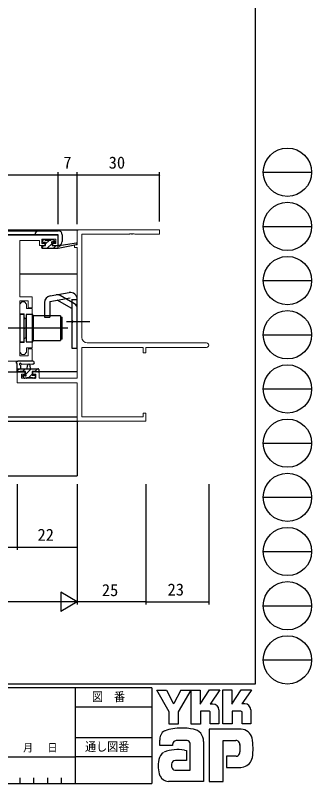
# Model space of a CAD drawing. Units: millimetres, scale not verified. Extents: x -1107 to 397, y -282 to 282.
# Drawn here: x 288.6 to 396.8, y -282.1 to -1.4 of the extents above; entities that cross this region are included whole.
import ezdxf
from ezdxf.enums import TextEntityAlignment as Align

# ---------------------------------------------------------------- set-up
doc = ezdxf.new("R2010")
doc.units = ezdxf.units.MM
doc.header["$LTSCALE"] = 2
doc.layers.add('0-2_YKK_11', color=7, linetype='Continuous', lineweight=18)
for name, color, linetype in [('0-3_YKK_12', 2, 'Continuous'), ('0-4_YKK_13', 4, 'Continuous'), ('0-6_YKK_D', 6, 'Continuous'), ('0-7_YKK_ZWAK', 7, 'Continuous')]:
    doc.layers.add(name, color=color, linetype=linetype)
doc.styles.add('ＭＳ ゴシック', font='')
doc.styles.get('ＭＳ ゴシック').set_extended_font_data('MS Gothic')

msp = doc.modelspace()

# ---------------------------------------------------------------- linework, layer by layer
at = {"layer": '0-2_YKK_11'}
msp.add_line((358.413, -121.07), (314.858, -121.07), dxfattribs=at)
for points in [[(312.858, -119.07), (312.858, -81.33), (330.27, -81.33), (330.453, -81.21), (331.003, -81.21), (331.186, -81.33), (331.27, -81.33), (331.453, -81.21), (332.003, -81.21), (332.186, -81.33), (341.228, -81.33), (341.228, -79.7), (311.228, -79.7), (311.228, -85.2), (310.228, -85.2), (310.228, -86.2), (311.228, -86.2)], [(304.228, -81.7), (234.228, -81.7)], [(293.228, -125.77), (290.228, -125.77), (290.228, -105.7), (293.228, -105.7), (293.228, -108.2), (294.728, -108.2), (294.728, -104.2), (290.228, -104.2), (290.228, -83.63), (297.428, -83.63), (297.428, -84.43), (297.428, -85.5), (299.328, -85.5), (299.328, -84.7), (298.228, -84.7), (298.228, -83.2), (303.428, -83.2), (303.428, -84.7), (302.328, -84.7), (302.328, -85.5), (304.228, -85.5), (304.228, -81.7)], [(311.228, -86.2), (311.228, -133.97), (297.328, -133.97), (297.328, -131.7), (295.028, -131.7), (295.028, -132.5), (296.128, -132.5), (296.128, -133.97), (290.858, -133.97), (290.858, -132.5), (292.028, -132.5), (292.028, -131.7), (289.228, -131.7), (289.228, -135.6), (311.228, -135.6), (311.228, -149.7), (336.228, -149.7), (336.228, -146.7), (335.328, -146.7), (335.328, -148.07), (312.858, -148.07), (312.858, -122.7), (335.328, -122.7), (335.328, -124.7), (336.228, -124.7), (336.228, -122.7), (358.413, -122.7)], [(252.228, -127.7), (294.728, -127.7), (294.728, -123.2), (293.228, -123.2), (293.228, -125.77)]]:
    msp.add_lwpolyline(points, dxfattribs=at)
msp.add_lwpolyline([(294.728, -108.524), (294.728, -122.874), (292.728, -122.874), (292.728, -124.499), (291.928, -125.299), (291.028, -125.299), (290.228, -124.499), (290.228, -120.899), (291.828, -120.899), (291.828, -116.158), (291.948, -115.974), (291.948, -115.424), (291.828, -115.241), (291.828, -110.499), (290.228, -110.499), (290.228, -106.899), (291.028, -106.099), (291.928, -106.099), (292.728, -106.899), (292.728, -108.524)], close=True, dxfattribs=at)
for centre, radius, start, end in [((314.858, -119.07), 2, 180.00001, 269.99999), ((358.413, -121.885), 0.815, 269.99999, 90.00001)]:
    msp.add_arc(centre, radius, start, end, dxfattribs=at)
at = {"layer": '0-3_YKK_12'}
for p, q in [((162.655, -79.7), (311.528, -79.7)), ((311.228, -95.9), (290.228, -95.9)), ((281.737, -131.7), (292.328, -131.7)), ((311.228, -131.7), (294.728, -131.7)), ((279.2, -148.07), (311.228, -148.07)), ((279, -149.7), (311.528, -149.7)), ((311.228, -149.7), (311.228, -169.7)), ((255.982, -169.7), (311.228, -169.7))]:
    msp.add_line(p, q, dxfattribs=at)
at = {"layer": '0-4_YKK_13'}
for p, q in [((282.23, -80.08), (304.23, -80.08)), ((304.23, -81.58), (280.73, -81.58)), ((298.528, -83.747), (298.975, -83.3)), ((298.528, -84.1), (298.528, -83.6)), ((298.828, -83.3), (299.328, -83.3)), ((299.528, -83.5), (301.528, -83.5)), ((299.628, -84.892), (301.02, -83.5)), ((301.728, -83.3), (302.328, -83.3)), ((302.384, -84.381), (302.959, -83.806)), ((302.54, -83.388), (303.04, -83.888)), ((304.23, -85.48), (304.23, -81.58)), ((305.73, -81.58), (305.73, -83.98)), ((298.228, -86.2), (298.228, -85.8)), ((298.239, -86.281), (299.02, -85.5)), ((298.528, -85.5), (299.628, -85.5)), ((298.528, -86.5), (304.226, -86.5)), ((300.265, -86.5), (302.009, -84.756)), ((302.828, -84.4), (302.489, -84.4)), ((302.51, -86.5), (303.51, -85.5)), ((304.226, -86.5), (310.987, -85.094)), ((304.226, -85.5), (304.313, -85.486)), ((304.226, -86.5), (304.226, -85.5)), ((305.34, -85.326), (310.882, -84.503)), ((301.294, -103.908), (308.294, -102.673)), ((310.228, -106.807), (304.921, -103.743)), ((299.228, -106.37), (299.228, -111.7)), ((301.228, -105.95), (308.641, -104.643)), ((301.228, -105.95), (301.228, -111.7)), ((309.228, -108.539), (303.921, -105.475)), ((309.228, -105.135), (309.228, -112.7)), ((309.228, -105.2), (311.228, -105.2)), ((311.228, -122.95), (311.228, -105.135)), ((291.728, -110.701), (290.228, -110.701)), ((290.228, -110.701), (290.228, -120.701)), ((291.728, -110.701), (291.728, -120.701)), ((292.528, -112.101), (292.228, -112.101)), ((292.528, -119.301), (292.528, -112.101)), ((299.228, -111.7), (301.228, -111.7)), ((305.128, -111.201), (305.128, -120.201)), ((305.728, -119.701), (305.728, -111.701)), ((295.128, -112.701), (295.028, -112.701)), ((305.228, -112.701), (305.128, -112.701)), ((307.228, -113.2), (315.858, -113.2)), ((309.628, -113.1), (309.228, -112.7)), ((309.628, -113.3), (309.228, -113.7)), ((309.228, -113.7), (309.228, -122.95)), ((309.628, -113.1), (309.628, -113.3)), ((307.728, -115.7), (285.298, -115.7)), ((290.228, -120.701), (291.728, -120.701)), ((292.528, -119.301), (292.228, -119.301)), ((295.128, -120.201), (305.128, -120.201)), ((305.228, -118.701), (305.128, -118.701)), ((309.228, -122.95), (311.228, -122.95)), ((289.228, -131.4), (289.228, -128.72)), ((294.956, -127.7), (289.794, -127.7)), ((294.956, -128.9), (290.995, -128.903)), ((289.228, -131.213), (289.941, -130.5)), ((289.228, -130.5), (296.828, -130.5)), ((290.128, -131.7), (289.528, -131.7)), ((290.428, -129.32), (290.428, -130.5)), ((291.186, -131.5), (292.186, -130.5)), ((292.359, -132.572), (294.431, -130.5)), ((292.928, -130.5), (293.03, -129.356)), ((294.128, -130.5), (294.026, -129.356)), ((295.676, -131.5), (296.676, -130.5)), ((296.828, -131.7), (296.228, -131.7)), ((297.128, -130.8), (297.128, -131.4)), ((291.816, -133.912), (291.316, -133.412)), ((291.417, -133.514), (292, -132.931)), ((291.528, -132.9), (291.867, -132.9)), ((292.628, -134), (292.028, -134)), ((294.928, -133.8), (292.828, -133.8)), ((293.376, -133.8), (294.728, -132.448)), ((295.628, -134), (295.128, -134)), ((295.421, -134), (295.928, -133.493)), ((295.928, -133.2), (295.928, -133.7))]:
    msp.add_line(p, q, dxfattribs=at)
for points in [[(299.628, -85.5), (299.628, -84.4), (298.828, -84.4)], [(302.028, -84.861), (302.028, -85.5), (304.226, -85.5)], [(305.128, -111.201), (295.128, -111.201), (295.128, -120.201)], [(305.728, -119.701), (305.228, -119.701), (305.228, -111.701), (305.728, -111.701)], [(295.128, -118.701), (295.028, -118.701), (295.028, -112.701)], [(292.328, -132.439), (292.328, -131.5), (290.328, -131.5)], [(296.028, -131.5), (294.728, -131.5), (294.728, -132.9), (295.628, -132.9)]]:
    msp.add_lwpolyline(points, dxfattribs=at)
msp.add_lwpolyline([(292.528, -110.751), (292.528, -120.651), (295.028, -120.651), (295.028, -110.751)], close=True, dxfattribs=at)
for centre, radius, start, end in [((297.23, -81.58), 1.5, 90, 180), ((304.23, -81.58), 1.5, 0, 90), ((298.828, -83.6), 0.3, 90, 180), ((298.828, -84.1), 0.3, 180, 270), ((299.328, -83.5), 0.2, 0, 90), ((301.728, -83.5), 0.2, 90, 180), ((302.028, -84.4), 0.25, 33.05573, 236.94427), ((302.328, -83.6), 0.3, 45, 90), ((302.828, -84.1), 0.3, 270, 45), ((304.23, -83.98), 1.5, 270, 0), ((298.528, -85.8), 0.3, 90, 180), ((298.528, -86.2), 0.3, 180, 270), ((301.728, -84.861), 0.3, 0, 56.94427), ((302.489, -84.1), 0.3, 213.05573, 270), ((304.361, -85.782), 0.3, 39.19754, 99.19754), ((304.826, -85.403), 0.3, 219.19754, 338.44936), ((305.384, -85.623), 0.3, 98.44936, 158.44936), ((310.926, -84.8), 0.3, 281.74981, 98.44936), ((303.921, -105.475), 2, 60, 100), ((308.728, -105.135), 2.5, 0, 100), ((301.728, -106.37), 2.5, 100, 180), ((309.228, -108.539), 2, 0, 60), ((292.228, -111.601), 0.5, 180, 270), ((292.228, -119.801), 0.5, 90, 180), ((289.228, -128.2), 0.3, 79.47122, 240), ((288.928, -128.72), 0.3, 0, 60), ((289.338, -127.61), 0.3, 259.47122, 319.47122), ((289.794, -128), 0.3, 90, 139.47122), ((290.428, -128.8), 0.3, 19.18976, 240), ((290.128, -129.32), 0.3, 0, 60), ((290.995, -128.603), 0.3, 199.18976, 270.04023), ((293.528, -129.4), 0.5, 5.09207, 174.90793), ((294.956, -128.3), 0.6, 270.04023, 90.04023), ((289.528, -131.4), 0.3, 180, 270), ((290.128, -131.5), 0.2, 270, 0), ((296.228, -131.5), 0.2, 180, 270), ((296.828, -130.8), 0.3, 0, 90), ((296.828, -131.4), 0.3, 270, 0), ((291.528, -133.2), 0.3, 90, 225), ((292.028, -133.7), 0.3, 225, 270), ((291.867, -133.2), 0.3, 33.05573, 90), ((292.328, -132.9), 0.25, 213.05573, 56.94427), ((292.628, -132.439), 0.3, 180, 236.94427), ((292.628, -133.8), 0.2, 270, 0), ((295.128, -133.8), 0.2, 180, 270), ((295.628, -133.2), 0.3, 0, 90), ((295.628, -133.7), 0.3, 270, 0)]:
    msp.add_arc(centre, radius, start, end, dxfattribs=at)
at = {"layer": '0-6_YKK_D'}
for p, q in [((304.228, -77.7), (304.228, -58.7)), ((304.228, -77.7), (304.228, -58.7)), ((311.228, -77.7), (311.228, -58.7)), ((311.228, -76.7), (311.228, -58.7)), ((341.228, -76.7), (341.228, -58.7)), ((234.228, -59.7), (304.228, -59.7)), ((304.228, -59.7), (311.228, -59.7)), ((311.228, -59.7), (341.228, -59.7)), ((289.228, -172.7), (289.228, -196.7)), ((289.228, -172.7), (289.228, -196.7)), ((311.228, -172.7), (311.228, -216.7)), ((311.228, -172.7), (311.228, -196.7)), ((311.228, -172.7), (311.228, -216.7)), ((336.228, -172.7), (336.228, -216.7)), ((336.228, -172.7), (336.228, -216.7)), ((359.228, -172.7), (359.228, -216.7)), ((234.228, -195.7), (289.228, -195.7)), ((289.228, -195.7), (311.228, -195.7)), ((311.228, -215.7), (305.166, -212.2)), ((305.166, -212.2), (305.166, -219.2)), ((304.228, -215.7), (162.728, -215.7)), ((311.228, -215.7), (299.104, -215.7)), ((311.228, -215.7), (305.166, -219.2)), ((336.228, -215.7), (311.228, -215.7)), ((336.228, -215.7), (359.228, -215.7))]:
    msp.add_line(p, q, dxfattribs=at)
for centre, start, end in [((304.228, -59.7), 0, 180), ((304.228, -59.7), 0, 180), ((304.228, -59.7), 180, 0), ((304.228, -59.7), 180, 0), ((311.228, -59.7), 0, 180), ((311.228, -59.7), 0, 180), ((311.228, -59.7), 180, 0), ((311.228, -59.7), 180, 0), ((341.228, -59.7), 0, 180), ((341.228, -59.7), 180, 0), ((289.228, -195.7), 0, 180), ((289.228, -195.7), 0, 180), ((289.228, -195.7), 180, 0), ((289.228, -195.7), 180, 0), ((311.228, -195.7), 0, 180), ((311.228, -195.7), 180, 0), ((336.228, -215.7), 0, 180), ((336.228, -215.7), 0, 180), ((336.228, -215.7), 180, 0), ((336.228, -215.7), 180, 0), ((359.228, -215.7), 0, 180), ((359.228, -215.7), 180, 0)]:
    msp.add_arc(centre, 0.106, start, end, dxfattribs=at)
at = {"layer": '0-7_YKK_ZWAK'}
for p, q in [((376.2, 279.3), (376.2, -245.7)), ((379.176, -58.716), (396.816, -58.716)), ((379.176, -78.512), (396.816, -78.512)), ((379.176, -98.308), (396.816, -98.308)), ((379.176, -118.104), (396.816, -118.104)), ((379.176, -137.9), (396.816, -137.9)), ((379.176, -157.696), (396.816, -157.696)), ((379.176, -177.492), (396.816, -177.492)), ((379.176, -197.288), (396.816, -197.288)), ((379.176, -217.084), (396.816, -217.084)), ((379.176, -236.88), (396.816, -236.88)), ((376.2, -245.7), (-393.8, -245.7)), ((338.4, -247.1), (-393.8, -247.1)), ((310.4, -247.1), (310.4, -282.1)), ((338.4, -247.1), (338.4, -282.1)), ((344.832, -255.899), (340.237, -248.006)), ((340.237, -248.006), (343.751, -248.006)), ((343.751, -248.006), (346.264, -252.709)), ((349.036, -247.898), (346.481, -252.871)), ((352.662, -247.898), (348.129, -255.926)), ((349.036, -247.898), (352.662, -247.898)), ((352.86, -260.331), (352.86, -247.925)), ((352.86, -247.925), (356.076, -247.925)), ((356.076, -253.023), (359.455, -247.871)), ((356.076, -247.925), (356.076, -253.023)), ((359.455, -247.871), (363.28, -247.871)), ((363.28, -247.871), (359.74, -253.006)), ((364.374, -260.223), (364.374, -247.817)), ((364.374, -247.817), (367.645, -247.817)), ((367.645, -253.008), (371.078, -247.817)), ((367.645, -247.817), (367.645, -253.008)), ((371.078, -247.817), (374.862, -247.817)), ((374.483, -248.465), (371.361, -252.925)), ((374.862, -247.817), (374.483, -248.465)), ((310.4, -254.1), (338.4, -254.1)), ((346.264, -252.709), (346.481, -252.871)), ((360.779, -253.006), (359.74, -253.006)), ((362.942, -255.169), (362.942, -260.25)), ((372.401, -252.925), (371.361, -252.925)), ((374.564, -255.169), (374.564, -260.196)), ((344.832, -260.358), (344.832, -255.899)), ((348.129, -255.926), (348.129, -260.358)), ((359.374, -255.682), (356.184, -255.682)), ((356.184, -255.682), (356.184, -260.331)), ((359.806, -255.844), (359.374, -255.682)), ((359.806, -260.25), (359.806, -255.844)), ((371.402, -260.196), (371.402, -255.817)), ((348.129, -260.358), (344.832, -260.358)), ((356.184, -260.331), (352.86, -260.331)), ((362.942, -260.25), (359.806, -260.25)), ((367.78, -260.223), (364.374, -260.223)), ((371.402, -260.146), (371.453, -260.196)), ((374.564, -260.196), (371.402, -260.196)), ((359.428, -262.196), (359.428, -281.306)), ((371.023, -262.196), (359.428, -262.196)), ((310.4, -265.299), (338.4, -265.299)), ((351.346, -266.305), (347.648, -266.375)), ((364.455, -281.306), (364.455, -266.359)), ((364.455, -266.359), (369.104, -266.359)), ((352.427, -277.171), (352.427, -267.44)), ((357.32, -266.683), (357.32, -281.279)), ((370.573, -267.856), (370.591, -270.491)), ((350.373, -269.873), (351.076, -270.035)), ((351.076, -270.035), (351.076, -273.63)), ((369.213, -272.089), (365.672, -272.089)), ((365.672, -272.089), (365.672, -276.225)), ((209.6, -272.3), (310.4, -272.3)), ((338.4, -272.299), (310.4, -272.299)), ((351.076, -273.63), (347.081, -273.635)), ((346.805, -277.171), (352.427, -277.171)), ((351.995, -277.171), (352.346, -277.171)), ((352.427, -277.17), (352.428, -277.171)), ((365.672, -276.225), (370.996, -276.225)), ((370.996, -276.225), (372.078, -275.982)), ((290.24, -280), (290.24, -282.1)), ((295.28, -280), (295.28, -282.1)), ((300.32, -280), (300.32, -282.1)), ((305.36, -280), (305.36, -282.1)), ((-393.8, -282.1), (338.4, -282.1)), ((345.967, -281.36), (344.48, -281.36)), ((356.995, -281.333), (345.967, -281.36)), ((357.32, -281.279), (356.995, -281.333)), ((359.428, -281.306), (363.671, -281.306)), ((363.671, -281.306), (364.455, -281.306))]:
    msp.add_line(p, q, dxfattribs=at)
for points in [[(371.402, -255.817), (370.969, -255.655), (367.78, -255.655), (367.78, -260.223)], [(345.967, -268.17), (341.318, -268.17), (341.318, -266.241)]]:
    msp.add_lwpolyline(points, dxfattribs=at)
for centre in [(387.996, -58.716), (387.996, -78.512), (387.996, -98.308), (387.996, -118.104), (387.996, -137.9), (387.996, -157.696), (387.996, -177.492), (387.996, -197.288), (387.996, -217.084), (387.996, -236.88)]:
    msp.add_circle(centre, 8.82, dxfattribs=at)
for centre, radius, start, end in [((360.779, -255.169), 2.163, 0.00166, 89.99604), ((372.4, -255.088), 2.163, 0.00166, 89.99604), ((344.006, -265.155), 2.444, 109.02127, 161.51264), ((349.122, -279.501), 17.68, 89.89165, 109.30848), ((349.641, -282.563), 20.748, 78.7801, 91.46938), ((352.93, -266.596), 4.449, 40.66422, 80.31694), ((352.709, -266.585), 4.612, 358.78059, 38.76563), ((370.872, -266.54), 4.341, 14.44572, 87.08746), ((346.359, -266.266), 5.037, 158.41083, 179.71775), ((347.515, -268.071), 1.701, 85.50551, 126.78038), ((350.856, -267.854), 1.625, 14.7552, 72.44995), ((369.265, -267.579), 1.229, 16.43123, 96.91661), ((354.566, -269.287), 20.86, 350.99027, 10.67625), ((348.075, -268.107), 2.109, 138.46382, 181.71359), ((366.931, -268.308), 3.673, 4.93423, 17.03552), ((344.827, -274.027), 3.908, 121.82711, 169.08475), ((347.92, -282.954), 13.309, 79.38098, 112.05825), ((369.214, -270.784), 1.306, 269.95468, 342.90145), ((366.91, -270.141), 3.697, 343.6902, 354.75362), ((351.849, -275.495), 11.082, 168.76372, 199.80079), ((347.982, -275.428), 2.369, 171.08203, 216.71923), ((347.09, -275.079), 1.445, 90.33953, 178.03639), ((370.935, -271.845), 4.291, 285.44291, 349.90448), ((347.05, -275.665), 1.526, 230.9728, 260.75491), ((344.84, -277.543), 3.823, 207.31435, 263.59464)]:
    msp.add_arc(centre, radius, start, end, dxfattribs=at)

# ---------------------------------------------------------------- texts
at = {"layer": '0-6_YKK_D', "style": 'ＭＳ ゴシック'}
for s, p in [('7', (306.128, -58.7)), ('30', (322.708, -58.7)), ('22', (296.708, -194.7)), ('25', (320.208, -214.9)), ('23', (344.208, -214.7))]:
    msp.add_text(s, height=4.399, dxfattribs=at).set_placement(p, align=Align.BOTTOM_LEFT)
at = {"layer": '0-7_YKK_ZWAK', "style": 'ＭＳ ゴシック', "width": 0.9}
for s, height, p in [('図\u3000番', 3.284, (316.598, -252.962)), ('通し図番', 3.284, (314.079, -271.185)), ('年   月   日', 2.903, (282.576, -271.269))]:
    msp.add_text(s, height=height, dxfattribs=at).set_placement(p, align=Align.BOTTOM_LEFT)

doc.saveas('drawing.dxf')
